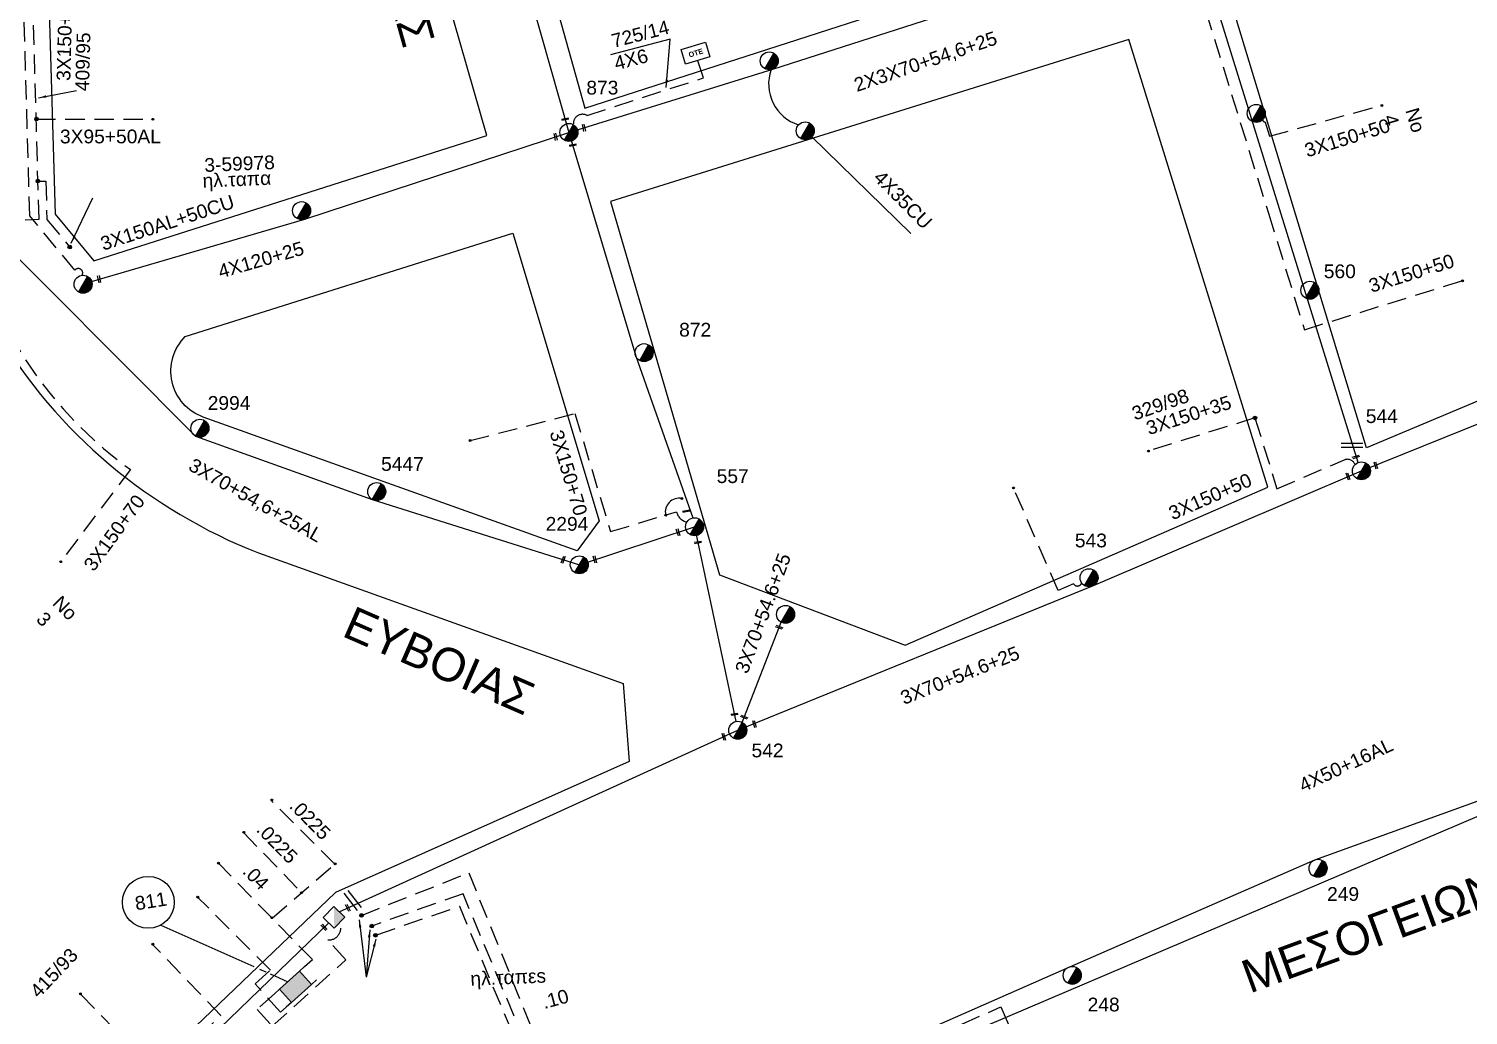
# Model space of a CAD drawing. Header units: millimetres. Extents: x 1421 to 13344, y 800 to 1949.
# Drawn here: x 12153 to 12341.5, y 1485.8 to 1615 of the extents above; entities that cross this region are included whole.
import ezdxf

# ---------------------------------------------------------------- set-up
doc = ezdxf.new("R2010")
doc.units = ezdxf.units.MM
doc.linetypes.add('DASHED', pattern=[19.05, 12.7, -6.35])
for name, color, linetype in [('Link Box 4 Διευθύνσεων', 7, 'Continuous'), ('Pillar OTE', 7, 'Continuous'), ('Άγνωστα', 7, 'Continuous'), ('Γυμνά εναέρια ΧΤ (3Φ)   4x35CU', 7, 'Continuous'), ('Γυμνά εναέρια ΧΤ και ΦΟΠ (3Φ)   4x50+16AL', 7, 'Continuous'), ('Εναέρια παροχή ΧΤ 4x16', 7, 'SYN_LINE'), ('Επιγραφές - Σχήματα', 7, 'Continuous'), ('Καλωδια Χ.Τ. 3x50+35', 7, 'Continuous'), ('Καλωδια ΧΤ  3X95+50', 7, 'Continuous'), ('Καλώδια ΧΤ   3x150+50CU', 7, 'DASHED'), ('Καλώδια ΧΤ   3x150+70AL', 7, 'DASHED'), ('Καλώδια ΧΤ   3x150AL+50CU', 7, 'DASHED'), ('Μηχανική τομή', 7, 'Continuous'), ('Στύλος ΦΜ', 7, 'Continuous'), ('Στύλος ΦΜ @ 1', 7, 'Continuous'), ('Συνδέσεις', 7, 'Continuous'), ('Συνεστραμμένα ΧΤ   3x70+54.6+25 AL', 7, 'SYN_LINE'), ('Συνεστραμμένα ΧΤ   4x120+25 AL', 7, 'SYN_LINE'), ('Τομή', 7, 'Continuous'), ('Υπόβαθρο ΔΕΗ', 7, 'Continuous'), ('Υπόγεια Καλώδια Δικτύου ΧΤ   .04', 7, 'DASHED'), ('Υπόγεια Καλώδια Δικτύου ΧΤ   .10', 7, 'DASHED'), ('Υπόγεια Καλώδια Δικτύου ΧΤ   .15', 7, 'DASHED'), ('Υπόγεια καλώδια Παροχών ΧΤ   .0225', 7, 'DASHED'), ('Υπόγεια καλώδια Παροχών ΧΤ   4x6', 7, 'DASHED')]:
    doc.layers.add(name, color=color, linetype=linetype)
doc.styles.add('arial', font='ARIAL.TTF')
doc.styles.get("Standard").update_dxf_attribs({"font": 'ARIAL.TTF'})
doc.linetypes.add('SYN_LINE', pattern='A,0.5,-0.0001,["/\\/\\/\\/",Standard,S=0.1,R=0,X=0,Y=-0.05],-0.25', length=0.7501)
doc.dimstyles.new('ISO-25', dxfattribs={"dimtxt": 2.5, "dimasz": 2.5, "dimexe": 1.25, "dimexo": 0.625, "dimtad": 1, "dimtxsty": 'Standard', "dimcen": 2.5, "dimadec": 0, "dimazin": 0, "dimtfac": 1, "dimtmove": 0, "dimatfit": 3, "dimfxl": 1, "dimarcsym": 0})

# ---------------------------------------------------------------- blocks, each defined once
blk = doc.blocks.new('LINK BOX 4 ΑΝΑΧΩΡΗΣΕΩΝ')
at = {"layer": 'Link Box 4 Διευθύνσεων', "ltscale": 40}
blk.add_hatch(color=256, dxfattribs=at).paths.add_polyline_path([(-3.54, 0), (-3.54, -4.67), (3.54, -4.67), (3.54, 0)])
for p, q in [((-3.54, 0), (-5.33, 0)), ((5.33, 0), (3.54, 0)), ((-3.54, -4.67), (-5.33, -4.67)), ((5.33, -4.67), (3.54, -4.67))]:
    blk.add_line(p, q, dxfattribs=at)
blk.add_lwpolyline([(-3.54, -4.67), (-3.54, 0), (3.54, 0), (3.54, -4.67)], close=True, dxfattribs=at)
blk = doc.blocks.new('ΥΠΑΡΧΩΝ ΤΣΙΜΕΝΤΕΝΙΟΣ ΣΤΥΛΟΣ')
at = {"layer": 'Στύλος ΦΜ'}
blk.add_hatch(color=7, dxfattribs=at).paths.add_polyline_path([(-1.29, -2.28, 0.574793), (2.62, 0, 0.268822), (1.3, 2.27)])
at = {"layer": 'Στύλος ΦΜ', "color": 7}
blk.add_line((-1.29, -2.28), (1.3, 2.27), dxfattribs=at)
blk.add_circle((0, 0), 2.62, dxfattribs=at)
at = {"layer": 'Στύλος ΦΜ', "flags": 4}
for tag, p in [('ΑΡΙΘΜΟΣ', (-4.68, 8.05)), ('ΤΥΠΟΣ', (-4.91, 3.03))]:
    blk.add_attdef(tag, p, '', height=4, dxfattribs=at)
blk = doc.blocks.new('TETRAGWNOS STYLOS')
at = {"layer": 'Επιγραφές - Σχήματα', "ltscale": 20}
h = blk.add_hatch(color=256, dxfattribs=at)
h.dxf.hatch_style = 1
h.paths.add_polyline_path([(1780.49, 599.68), (1778.49, 597.68), (1780.49, 597.68)])
blk.add_lwpolyline([(1778.49, 599.68), (1780.49, 599.68), (1780.49, 597.68), (1778.49, 597.68)], close=True, dxfattribs=at)
blk = doc.blocks.new('ΜΗΧΑΝΙΚΗ ΤΟΜΗ')
at = {"layer": 'Μηχανική τομή', "ltscale": 40}
for p, q in [((-1.89, 0.78), (1.89, 0.78)), ((1.89, 0), (-1.89, 0))]:
    blk.add_line(p, q, dxfattribs=at)
blk = doc.blocks.new('_ΣΥΝΔΕΣΗ')
at = {"layer": 'Συνδέσεις', "linetype": 'SYN_LINE', "ltscale": 40}
blk.add_hatch(color=256, dxfattribs=at).paths.add_polyline_path([(0.5, -0.01, 1), (-0.5, -0.01, 1)])
at = {"layer": 'Συνδέσεις'}
blk.add_circle((0, -0.01), 0.5, dxfattribs=at)
blk = doc.blocks.new('ΤΟΜΗ')
at = {"layer": 'Τομή', "ltscale": 40}
for p, q in [((-5.68, 0), (5.68, 0)), ((5.68, -2.33), (-5.68, -2.33))]:
    blk.add_line(p, q, dxfattribs=at)
blk = doc.blocks.new('PILLAR ΟΤΕ')
at = {"layer": 'Pillar OTE', "ltscale": 40}
blk.add_lwpolyline([(-3.31, 2.02), (3.39, 2.02), (3.39, -1.99), (-3.31, -1.99)], close=True, dxfattribs=at)
at = {"layer": 'Pillar OTE', "insert": (-1.81, 0.71), "char_height": 1.3575, "width": 109.961, "attachment_point": 1}
blk.add_mtext('{\\fArial|b1|i0|c161|p34;OTE}', dxfattribs=at)

msp = doc.modelspace()

# ---------------------------------------------------------------- linework, layer by layer
at = {"layer": 'Άγνωστα', "color": 62, "linetype": 'DASHED', "ltscale": 0.2}
msp.add_lwpolyline([(12313.56535, 1564.04524), (12299.64464, 1559.72458)], dxfattribs=at)
msp.add_lwpolyline([(12290.87045, 1542.44037, -0.656963491), (12289.82729, 1542.30627), (12287.80993, 1541.42747), (12281.95381, 1554.87073)], format="xyb", dxfattribs=at)
at = {"layer": 'Άγνωστα', "color": 30, "linetype": 'DASHED', "ltscale": 0.2}
msp.add_lwpolyline([(12165.95156, 1474.40182, 0.768785498), (12167.1451, 1475.18242), (12178.19263, 1485.77082), (12169.34915, 1495.00509)], format="xyb", dxfattribs=at)
at = {"layer": 'Άγνωστα', "color": 151, "linetype": 'SYN_LINE', "ltscale": 8}
msp.add_arc((12255.49574, 1607.77833), 5.5986, 160.3283951, 252.5561043, dxfattribs=at)
at = {"layer": 'Γυμνά εναέρια ΧΤ (3Φ)   4x35CU', "color": 151, "linetype": 'SYN_LINE', "ltscale": 20}
msp.add_lwpolyline([(12255.566, 1600.85888), (12268.49393, 1588.20539)], dxfattribs=at)
at = {"layer": 'Γυμνά εναέρια ΧΤ και ΦΟΠ (3Φ)   4x50+16AL', "color": 30, "linetype": 'Continuous', "ltscale": 0.2}
for points in [[(12231.12834, 1465.25951), (12248.08785, 1473.98552), (12289.31261, 1492.16291), (12321.40828, 1506.15479), (12346.41615, 1515.19681)], [(12143.22593, 1451.68306), (12166.35001, 1472.8103), (12192.31224, 1497.90496)]]:
    msp.add_lwpolyline(points, dxfattribs=at)
at = {"layer": 'Καλωδια Χ.Τ. 3x50+35', "color": 30, "linetype": 'DASHED', "ltscale": 0.2}
msp.add_lwpolyline([(12159.87043, 1488.51365), (12170.07791, 1477.99334)], dxfattribs=at)
at = {"layer": 'Καλωδια ΧΤ  3X95+50', "color": 1, "linetype": 'DASHED', "ltscale": 0.2}
msp.add_lwpolyline([(12154.0161, 1603.19589), (12169.17317, 1603.16201)], dxfattribs=at)
at = {"layer": 'Καλώδια ΧΤ   3x150+50CU', "color": 2, "linetype": 'DASHED', "ltscale": 0.2}
msp.add_lwpolyline([(12260.65035, 1808.37356, 0.617855335), (12256.71413, 1803.80399), (12257.24692, 1786.44049, 0.305282841), (12258.61207, 1783.33995), (12259.05852, 1770.12652, 0.134552215), (12260.52079, 1767.73035), (12267.84657, 1739.83959), (12280.81375, 1702.18791, 0.203006281), (12281.41775, 1700.76829), (12286.13588, 1679.5589), (12292.68056, 1659.19094), (12302.55487, 1628.57477, 0.608622879), (12307.66368, 1626.47101), (12310.21, 1618.26357), (12307.1257, 1617.30668), (12315.33585, 1590.84325), (12320.03938, 1575.60261), (12340.69605, 1582.02499)], format="xyb", dxfattribs=at)
at = {"layer": 'Καλώδια ΧΤ   3x150+50CU', "color": 151, "linetype": 'DASHED', "ltscale": 0.2}
for points in [[(12160.02397, 1582.72926, 0.913197862), (12159.092, 1583.41056), (12153.17703, 1590.50224), (12152.2717, 1622.29859), (12156.17099, 1632.21301), (12135.0114, 1638.34989), (12132.37672, 1628.8364)], [(12227.73483, 1462.39711, 0.978410524), (12232.68778, 1464.76454), (12246.1765, 1471.68631, 0.846387547), (12250.77782, 1473.89293), (12280.28349, 1486.90298), (12284.06068, 1478.33661)]]:
    msp.add_lwpolyline(points, format="xyb", dxfattribs=at)
at = {"layer": 'Καλώδια ΧΤ   3x150+50CU', "color": 1, "linetype": 'DASHED', "ltscale": 0.2}
for points in [[(12144.94, 1589.72312), (12154.38963, 1590.07694), (12153.47819, 1622.0876), (12157.14414, 1631.40871), (12176.33342, 1623.86167)], [(12154.24771, 1595.06128), (12155.27758, 1595.06151), (12155.42111, 1590.02055), (12158.38703, 1586.4646)]]:
    msp.add_lwpolyline(points, dxfattribs=at)
at = {"layer": 'Καλώδια ΧΤ   3x150+50CU', "color": 27, "linetype": 'DASHED', "ltscale": 0.2}
msp.add_lwpolyline([(12314.52885, 1603.0648, 0.207683988), (12314.90365, 1602.7897), (12315.46733, 1600.93251), (12330.15643, 1604.99522)], format="xyb", dxfattribs=at)
at = {"layer": 'Καλώδια ΧΤ   3x150+50CU', "color": 62, "linetype": 'DASHED', "ltscale": 0.2}
msp.add_lwpolyline([(12313.56535, 1564.04524), (12316.44501, 1554.76726), (12325.36088, 1558.58722, -0.373458585), (12326.66202, 1557.94555)], format="xyb", dxfattribs=at)
at = {"layer": 'Καλώδια ΧΤ   3x150+50CU', "color": 133, "linetype": 'DASHED', "ltscale": 0.2}
msp.add_lwpolyline([(12198.59838, 1496.33736), (12209.41128, 1500.09059), (12222.64422, 1468.40617), (12221.63298, 1467.95788, 0.768063866), (12213.85196, 1455.96206)], format="xyb", dxfattribs=at)
at = {"layer": 'Καλώδια ΧΤ   3x150+50CU', "color": 5, "linetype": 'DASHED', "ltscale": 0.2}
msp.add_lwpolyline([(12185.19256, 1488.60527), (12182.93838, 1486.57196), (12184.9262, 1484.36821), (12194.56964, 1493.06677), (12192.21604, 1495.67602, 0.581504771), (12193.72612, 1497.93603)], format="xyb", dxfattribs=at)
at = {"layer": 'Καλώδια ΧΤ   3x150+70AL', "color": 1, "linetype": 'DASHED', "ltscale": 0.2}
msp.add_lwpolyline([(12149.27196, 1577.49136, -0.780425774), (12150.64542, 1574.88842, 0.108589866), (12166.35053, 1557.29134), (12157.22452, 1545.21817)], format="xyb", dxfattribs=at)
at = {"layer": 'Καλώδια ΧΤ   3x150+70AL', "color": 30, "linetype": 'DASHED', "ltscale": 0.2}
msp.add_lwpolyline([(12210.82758, 1561.08687), (12224.54578, 1564.61035), (12229.19948, 1549.15144), (12237.82276, 1551.74737, 0.269302182), (12239.19186, 1550.39996)], format="xyb", dxfattribs=at)
at = {"layer": 'Συνεστραμμένα ΧΤ   3x70+54.6+25 AL', "color": 30, "ltscale": 20}
msp.add_lwpolyline([(12203.35224, 1678.07245), (12214.04325, 1635.5919), (12223.76144, 1601.43158), (12232.5126, 1572.14172), (12239.97797, 1550.95089)], dxfattribs=at)
at = {"layer": 'Συνεστραμμένα ΧΤ   3x70+54.6+25 AL', "color": 27, "ltscale": 20}
msp.add_lwpolyline([(12327.08919, 1558.2193), (12305.57712, 1627.66818)], dxfattribs=at)
at = {"layer": 'Συνεστραμμένα ΧΤ   3x70+54.6+25 AL', "color": 62, "linetype": 'SYN_LINE', "ltscale": 20}
for points in [[(12145.52812, 1591.08868), (12174.8673, 1561.67347), (12198.01126, 1553.37329), (12225.11972, 1544.80316), (12240.20445, 1549.79337), (12245.62108, 1524.28861)], [(12193.69504, 1499.3499), (12245.86801, 1523.13525), (12292.42676, 1542.08652), (12327.49843, 1557.11279), (12357.49366, 1569.22982), (12387.68601, 1582.32812), (12407.76886, 1591.27906)]]:
    msp.add_lwpolyline(points, dxfattribs=at)
at = {"layer": 'Συνεστραμμένα ΧΤ   3x70+54.6+25 AL', "color": 62, "linetype": 'SYN_LINE', "ltscale": 15}
msp.add_lwpolyline([(12246.45131, 1524.15843), (12251.54108, 1537.29398)], dxfattribs=at)
at = {"layer": 'Συνεστραμμένα ΧΤ   4x120+25 AL', "color": 151, "linetype": 'SYN_LINE', "ltscale": 20}
msp.add_lwpolyline([(12161.27487, 1581.9161), (12189.16285, 1590.0869), (12223.76144, 1601.43158), (12250.43375, 1609.72826), (12275.87678, 1617.90609), (12304.49628, 1627.36575)], dxfattribs=at)
at = {"layer": 'Υπόβαθρο ΔΕΗ'}
for points in [[(12225.82963, 1604.60882), (12293.53816, 1626.50235), (12275.19184, 1687.88461), (12208.22461, 1667.66947), (12225.82963, 1604.60882)], [(12161.58342, 1584.63263), (12213.00945, 1601.03842), (12194.89117, 1664.05631), (12169.29112, 1656.61157), (12155.60555, 1621.8143), (12156.49035, 1590.73891), (12161.58342, 1584.63263)], [(12310.72509, 1617.63352), (12384.39844, 1640.58737), (12396.7008, 1588.94246), (12328.17749, 1560.13246), (12310.72509, 1617.63352)], [(12243.46711, 1543.47135), (12267.7819, 1534.29602), (12315.2446, 1554.97161), (12297.04913, 1613.59564), (12229.19401, 1592.40859), (12243.46711, 1543.47135)], [(12237.02691, 1613.63679), (12229.19663, 1611.59017)], [(12290.81638, 1399.06204), (12437.29065, 1465.36327), (12407.63351, 1539.50441), (12268.17264, 1480.0393), (12290.81638, 1399.06204)], [(12170.32433, 1497.62076), (12182.49322, 1492.19388)], [(12183.24506, 1491.85859), (12184.08627, 1491.48344)], [(12184.64497, 1491.23428), (12185.12496, 1491.02022)], [(12185.27554, 1490.95307), (12186.96173, 1490.20109)]]:
    msp.add_lwpolyline(points, dxfattribs=at)
msp.add_lwpolyline([(12026.70413, 1536.66576), (12088.6361, 1595.38605), (12123.15905, 1627.87195), (12142.24188, 1622.61404, 0.152654007), (12148.82048, 1575.31244, 0.16543394), (12183.13375, 1546.35775), (12230.87428, 1529.24743), (12231.64158, 1519.04661), (12193.21695, 1501.86641), (12126.1716, 1437.73612), (12068.77086, 1495.05908)], format="xyb", close=True, dxfattribs=at)
msp.add_lwpolyline([(12173.53757, 1574.70874), (12216.39583, 1588.22806), (12227.73649, 1550.55608), (12224.82967, 1546.63905), (12175.89132, 1564.15192, -0.551356611), (12173.53757, 1574.70874, -1.521739962)], format="xyb", dxfattribs=at)
msp.add_circle((12168.6964, 1500.60383), 3.39836, dxfattribs=at)
msp.add_arc((12238.15613, 1551.73878), 1.78069, 77.8056107, 193.3952963, dxfattribs=at)
at = {"layer": 'Υπόγεια Καλώδια Δικτύου ΧΤ   .04', "color": 5, "linetype": 'DASHED', "ltscale": 0.2}
msp.add_lwpolyline([(12189.14915, 1492.17419), (12190.17129, 1493.09618), (12190.17129, 1493.09618), (12177.83557, 1505.77474)], dxfattribs=at)
at = {"layer": 'Υπόγεια Καλώδια Δικτύου ΧΤ   .10', "color": 2, "ltscale": 0.2}
msp.add_lwpolyline([(12225.39641, 1464.58628), (12209.89375, 1501.70524), (12197.9403, 1497.4952)], dxfattribs=at)
at = {"layer": 'Υπόγεια Καλώδια Δικτύου ΧΤ   .15', "color": 6, "linetype": 'DASHED', "ltscale": 0.2}
msp.add_lwpolyline([(12196.61411, 1498.88755), (12196.61411, 1498.88755), (12210.64257, 1504.47972), (12226.56639, 1465.02408)], dxfattribs=at)
at = {"layer": 'Υπόγεια καλώδια Παροχών ΧΤ   .0225', "color": 5, "ltscale": 0.2}
for points in [[(12184.88719, 1498.52714), (12193.0929, 1505.58887), (12184.74219, 1513.98201)], [(12181.13903, 1509.75765), (12188.76455, 1501.86395)], [(12186.75586, 1486.87216), (12186.01229, 1486.20144), (12182.67185, 1489.92029), (12184.67657, 1491.72102), (12175.00898, 1501.41621)]]:
    msp.add_lwpolyline(points, dxfattribs=at)
at = {"layer": 'Υπόγεια καλώδια Παροχών ΧΤ   4x6', "linetype": 'DASHED', "ltscale": 0.2}
msp.add_lwpolyline([(12224.34474, 1602.45476, -0.612279111), (12226.1373, 1603.65733), (12241.36121, 1608.57998), (12240.63538, 1610.82471)], format="xyb", dxfattribs=at)

# ---------------------------------------------------------------- block references
at = {"layer": 'Link Box 4 Διευθύνσεων', "xscale": 0.4999999999999999, "yscale": 0.4999999999999999, "zscale": 0.4999999999999999, "rotation": 42.05102643720384}
msp.add_blockref('LINK BOX 4 ΑΝΑΧΩΡΗΣΕΩΝ', (12187.17086, 1490.38973), dxfattribs=at)
at = {"layer": 'Pillar OTE', "xscale": 0.5, "yscale": 0.5, "zscale": 0.5, "rotation": 16.80466226919112}
msp.add_blockref('PILLAR ΟΤΕ', (12240.30637, 1611.81855), dxfattribs=at)
at = {"layer": 'Επιγραφές - Σχήματα', "rotation": 46.25893517667141}
msp.add_blockref('TETRAGWNOS STYLOS', (11395.19456, -200.93029), dxfattribs=at)
at = {"layer": 'Μηχανική τομή'}
for p, xscale, yscale, zscale, rotation in [((12223.29197, 1603.08774), 0.2500000000001927, 0.2500000000001927, 0.2500000000001927, 11.16883176046481), ((12225.81437, 1602.07017), 0.249999999999919, 0.249999999999919, 0.249999999999919, 102.72345310683), ((12222.09905, 1600.88649), 0.249999999999919, 0.249999999999919, 0.249999999999919, 102.72345310683), ((12224.28767, 1599.67026), 0.2500000000001927, 0.2500000000001927, 0.2500000000001927, 11.16883176046481), ((12162.34908, 1582.23083), 0.249999999999919, 0.249999999999919, 0.249999999999919, 102.72345310683), ((12326.80733, 1558.84587), 0.25, 0.25, 0.25, 17.93393506044018), ((12325.83694, 1556.4207), 0.2499999999999189, 0.2499999999999189, 0.2499999999999189, 107.158765802302), ((12329.48487, 1557.8613), 0.2499999999999189, 0.2499999999999189, 0.2499999999999189, 107.158765802302), ((12239.11024, 1551.74368), 0.2500000000001927, 0.2500000000001927, 0.2500000000001927, 11.16883176046481), ((12238.1425, 1549.09598), 0.249999999999919, 0.249999999999919, 0.249999999999919, 107.158765802302), ((12240.66136, 1547.64197), 0.25, 0.25, 0.25, 8.966967530219996), ((12223.07731, 1545.43463), 0.249999999999919, 0.249999999999919, 0.249999999999919, 68.45138536945211), ((12227.25371, 1545.50911), 0.249999999999919, 0.249999999999919, 0.249999999999919, 104.070970751715), ((12251.24732, 1536.53118), 0.25, 0.25, 0.25, 339.3171365512188), ((12245.44346, 1525.12495), 0.25, 0.25, 0.25, 8.966967530219996), ((12246.66162, 1524.76867), 0.25, 0.25, 0.25, 339.3171365512188), ((12248.14537, 1523.97424), 0.2499999999999189, 0.2499999999999189, 0.2499999999999189, 107.158765802302), ((12244.12073, 1522.30721), 0.2499999999999189, 0.2499999999999189, 0.2499999999999189, 107.158765802302), ((12194.71835, 1499.84212), 0.2500000000001928, 0.2500000000001928, 0.2500000000001928, 295.6741795948716), ((12191.61644, 1497.2561), 0.2500000000001928, 0.2500000000001928, 0.2500000000001928, 312.6268794242704)]:
    msp.add_blockref('ΜΗΧΑΝΙΚΗ ΤΟΜΗ', p, dxfattribs=dict(at, xscale=xscale, yscale=yscale, zscale=zscale, rotation=rotation))
at = {"layer": 'Στύλος ΦΜ @ 1', "ltscale": 40, "xscale": 0.4499999999998181, "yscale": 0.4499999999998181, "zscale": 0.4499999999998181}
for p in [(12249.98052, 1610.81533), (12313.72705, 1603.9275), (12254.69172, 1601.64804), (12188.76264, 1591.19459), (12160.15269, 1581.55855), (12252.12212, 1538.31845)]:
    msp.add_blockref('ΥΠΑΡΧΩΝ ΤΣΙΜΕΝΤΕΝΙΟΣ ΣΤΥΛΟΣ', p, dxfattribs=at)
at = {"layer": 'Στύλος ΦΜ @ 1', "ltscale": 40}
ref = msp.add_blockref('ΥΠΑΡΧΩΝ ΤΣΙΜΕΝΤΕΝΙΟΣ ΣΤΥΛΟΣ', (12223.75918, 1601.43287), dxfattribs=dict(at, xscale=0.4499999999998181, yscale=0.4499999999998181, zscale=0.4499999999998181))
ref.add_attrib('ΤΥΠΟΣ', '873', (12226.03457, 1606.40656), dxfattribs={"layer": 'Στύλος ΦΜ', "height": 1.8, "flags": 4})
ref = msp.add_blockref('ΥΠΑΡΧΩΝ ΤΣΙΜΕΝΤΕΝΙΟΣ ΣΤΥΛΟΣ', (12320.7544, 1580.77423), dxfattribs=dict(at, xscale=0.4499999999998181, yscale=0.4499999999998181, zscale=0.4499999999998181))
ref.add_attrib('ΤΥΠΟΣ', '560', (12322.57492, 1582.34978), dxfattribs={"layer": 'Στύλος ΦΜ', "height": 1.8, "flags": 4})
ref = msp.add_blockref('ΥΠΑΡΧΩΝ ΤΣΙΜΕΝΤΕΝΙΟΣ ΣΤΥΛΟΣ', (12233.60045, 1572.59307), dxfattribs=dict(at, xscale=0.4499999999998181, yscale=0.4499999999998181, zscale=0.4499999999998181))
ref.add_attrib('ΤΥΠΟΣ', '872', (12238.18383, 1574.70058), dxfattribs={"layer": 'Στύλος ΦΜ', "height": 1.8, "flags": 4})
ref = msp.add_blockref('ΥΠΑΡΧΩΝ ΤΣΙΜΕΝΤΕΝΙΟΣ ΣΤΥΛΟΣ', (12175.44833, 1562.69794), dxfattribs=dict(at, xscale=0.4499999999998181, yscale=0.4499999999998181, zscale=0.4499999999998181))
ref.add_attrib('ΤΥΠΟΣ', '2994', (12176.47039, 1565.1016), dxfattribs={"layer": 'Στύλος ΦΜ', "height": 1.8, "flags": 4})
ref = msp.add_blockref('ΥΠΑΡΧΩΝ ΤΣΙΜΕΝΤΕΝΙΟΣ ΣΤΥΛΟΣ', (12327.49617, 1557.11408), dxfattribs=dict(at, xscale=0.4499999999998181, yscale=0.4499999999998181, zscale=0.4499999999998181))
ref.add_attrib('ΤΥΠΟΣ', '544', (12328.07351, 1563.37797), dxfattribs={"layer": 'Στύλος ΦΜ', "height": 1.8, "flags": 4})
ref = msp.add_blockref('ΥΠΑΡΧΩΝ ΤΣΙΜΕΝΤΕΝΙΟΣ ΣΤΥΛΟΣ', (12198.59229, 1554.39776), dxfattribs=dict(at, xscale=0.4499999999998181, yscale=0.4499999999998181, zscale=0.4499999999998181))
ref.add_attrib('ΤΥΠΟΣ', '5447', (12199.16406, 1557.10902), dxfattribs={"layer": 'Στύλος ΦΜ', "height": 1.8, "flags": 4})
ref = msp.add_blockref('ΥΠΑΡΧΩΝ ΤΣΙΜΕΝΤΕΝΙΟΣ ΣΤΥΛΟΣ', (12240.20218, 1549.79466), dxfattribs=dict(at, xscale=0.4499999999998181, yscale=0.4499999999998181, zscale=0.4499999999998181))
ref.add_attrib('ΤΥΠΟΣ', '557', (12243.0955, 1555.51779), dxfattribs={"layer": 'Στύλος ΦΜ', "height": 1.8, "flags": 4})
ref = msp.add_blockref('ΥΠΑΡΧΩΝ ΤΣΙΜΕΝΤΕΝΙΟΣ ΣΤΥΛΟΣ', (12225.11745, 1544.80445), dxfattribs=dict(at, xscale=0.4499999999998181, yscale=0.4499999999998181, zscale=0.4499999999998181))
ref.add_attrib('ΤΥΠΟΣ', '2294', (12220.70741, 1549.26927), dxfattribs={"layer": 'Στύλος ΦΜ', "height": 1.8, "flags": 4})
ref = msp.add_blockref('ΥΠΑΡΧΩΝ ΤΣΙΜΕΝΤΕΝΙΟΣ ΣΤΥΛΟΣ', (12291.84065, 1543.10809), dxfattribs=dict(at, xscale=0.4499999999998181, yscale=0.4499999999998181, zscale=0.4499999999998181))
ref.add_attrib('ΤΥΠΟΣ', '543', (12289.98675, 1547.09391), dxfattribs={"layer": 'Στύλος ΦΜ', "height": 1.8, "flags": 4})
ref = msp.add_blockref('ΥΠΑΡΧΩΝ ΤΣΙΜΕΝΤΕΝΙΟΣ ΣΤΥΛΟΣ', (12245.86575, 1523.13654), dxfattribs=dict(at, xscale=0.4499999999998181, yscale=0.4499999999998181, zscale=0.4499999999998181))
ref.add_attrib('ΤΥΠΟΣ', '542', (12247.6571, 1519.59137), dxfattribs={"layer": 'Στύλος ΦΜ', "height": 1.8, "flags": 4})
ref = msp.add_blockref('ΥΠΑΡΧΩΝ ΤΣΙΜΕΝΤΕΝΙΟΣ ΣΤΥΛΟΣ', (12321.82094, 1505.05168), dxfattribs=dict(at, xscale=0.4499999999998181, yscale=0.4499999999998181, zscale=0.4499999999998181))
ref.add_attrib('ΤΥΠΟΣ', '249', (12323.00529, 1500.78884), dxfattribs={"layer": 'Στύλος ΦΜ', "height": 1.8, "flags": 4})
ref = msp.add_blockref('ΥΠΑΡΧΩΝ ΤΣΙΜΕΝΤΕΝΙΟΣ ΣΤΥΛΟΣ', (12289.64865, 1491.0341), dxfattribs=dict(at, xscale=0.4499999999998181, yscale=0.4499999999998181, zscale=0.4499999999998181))
ref.add_attrib('ΤΥΠΟΣ', '248', (12291.66038, 1486.31267), dxfattribs={"layer": 'Στύλος ΦΜ', "height": 1.8, "flags": 4})
at = {"layer": 'Συνδέσεις'}
for p, xscale, yscale, zscale in [((12330.19086, 1604.97976), 0.25, 0.25, 0.25), ((12154.06777, 1603.1959), 0.4777242751394019, 0.4777242751394019, 0.4777242751394019), ((12169.29879, 1603.15818), 0.25, 0.25, 0.25), ((12154.24771, 1595.06128), 0.4777242751394019, 0.4777242751394019, 0.4777242751394019), ((12158.41957, 1586.42559), 0.4777242751394019, 0.4777242751394019, 0.4777242751394019), ((12340.73048, 1582.00953), 0.25, 0.25, 0.25), ((12313.56535, 1564.04524), 0.4777242751394019, 0.4777242751394019, 0.4777242751394019), ((12210.82758, 1561.08687), 0.25, 0.25, 0.25), ((12299.61001, 1559.71383), 0.25, 0.25, 0.25), ((12281.95381, 1554.87073), 0.25, 0.25, 0.25), ((12238.53227, 1553.4793), 0.25, 0.25, 0.25), ((12236.42388, 1551.32625), 0.25, 0.25, 0.25), ((12157.22452, 1545.21817), 0.25, 0.25, 0.25), ((12184.87596, 1514.00821), 0.25, 0.25, 0.25), ((12181.18549, 1509.77253), 0.25, 0.25, 0.25), ((12177.89741, 1505.73528), 0.25, 0.25, 0.25), ((12193.17344, 1505.65562), 0.25, 0.25, 0.25), ((12188.75799, 1501.86438), 0.25, 0.25, 0.25), ((12175.17529, 1501.2754), 0.25, 0.25, 0.25), ((12184.85545, 1498.58677), 0.25, 0.25, 0.25), ((12196.61411, 1498.88755), 0.4777242751394019, 0.4777242751394019, 0.4777242751394019), ((12197.9403, 1497.4952), 0.4777242751394019, 0.4777242751394019, 0.4777242751394019), ((12198.42963, 1496.28824), 0.4777242751394019, 0.4777242751394019, 0.4777242751394019), ((12169.27625, 1495.10894), 0.25, 0.25, 0.25), ((12159.79752, 1488.6175), 0.25, 0.25, 0.25)]:
    msp.add_blockref('_ΣΥΝΔΕΣΗ', p, dxfattribs=dict(at, xscale=xscale, yscale=yscale, zscale=zscale))
at = {"layer": 'Τομή', "xscale": 0.25, "yscale": 0.25, "zscale": 0.25}
msp.add_blockref('ΤΟΜΗ', (12326.26811, 1560.75618), dxfattribs=at)
at = {"layer": 'Τομή', "xscale": 0.2499999999999669, "yscale": 0.2499999999999669, "zscale": 0.2499999999999669, "rotation": 308.1680509152084}
msp.add_blockref('ΤΟΜΗ', (12195.67842, 1501.02069), dxfattribs=at)

# ---------------------------------------------------------------- texts
at = {"ltscale": 40, "char_height": 4, "width": 67.4273804, "attachment_point": 1, "style": 'arial'}
for s, insert, rotation in [('{\\H1.083x;BΟΙΩΤΙΑΣ}', (12198.70186, 1640.55415), 285.6304902), ('{\\H1.083x;EYBOIAΣ}', (12195.61018, 1539.50122), 336.4463452), ('{\\H1.083x;MEΣOΓEIΩN}', (12311.38009, 1492.70617), 20.0890911)]:
    msp.add_mtext(s, dxfattribs=dict(at, insert=insert, rotation=rotation))
at = {"layer": 'Άγνωστα', "color": 7, "char_height": 1.8, "attachment_point": 1}
for s, gutter_width, insert, rotation in [('3X150+50', 12.5, (12156.68169, 1608.21967), 88.5652747), ('725/14', 1.89054, (12229.147, 1614.24513), 14.4666953), ('409/95', 12.5, (12159.12864, 1606.86927), 88.5652747), ('2X3X70+54,6+25', 12.5, (12260.87543, 1608.43857), 18.8177806), ('4Χ6', 1.89054, (12229.49603, 1611.31511), 14.4666953), ('3X95+50AL', 12.5, (12157.12788, 1601.80656), 0.0383322), ('3X150+50', 12.5, (12319.86977, 1599.87659), 17.2992041), ('4X120+25', 12.5, (12177.64855, 1584.03523), 16.0063512), ('3X150+50', 12.5, (12328.27383, 1582.14551), 17.2992041), ('329/98', 12.5, (12297.24472, 1565.3925), 19.1433965), ('3X150+35', 12.5, (12299.124, 1563.49417), 17.9259855), ('3X150+50', 12.5, (12302.05443, 1552.27583), 23.5957559), ('3X150+70', 12.5, (12160.09951, 1544.8787), 53.8191302), ('3X70+54.6+25', 12.5, (12245.43868, 1531.04271), 69.649235), ('3X70+54.6+25', 12.5, (12266.94301, 1528.11646), 21.7262597), ('811', 12.5, (12166.81131, 1501.31905), 9.0165632), ('415/93', 12.5, (12153.04175, 1489.18629), 46.658001)]:
    msp.add_mtext_dynamic_manual_height_columns(s, width=1.8, gutter_width=gutter_width, heights=[0.04535], dxfattribs=dict(at, insert=insert, rotation=rotation))
at = {"layer": 'Άγνωστα', "color": 7}
note = msp.add_mtext_dynamic_manual_height_columns('3-59978\\P', width=1.8, gutter_width=12.5, heights=[0.04535, 0], dxfattribs=dict(at, insert=(12161.70309, 1597.44957), char_height=1.8, attachment_point=1, rotation=2.4309439))
for column, words in zip(note.columns.linked_columns, ['\\P']):
    column.text = words
note = msp.add_mtext_dynamic_manual_height_columns('ηλ.ταπα\\P', width=1.8, gutter_width=12.5, heights=[0.04535, 0], dxfattribs=dict(at, insert=(12161.47015, 1595.40099), char_height=1.8, attachment_point=1, rotation=2.4309439))
for column, words in zip(note.columns.linked_columns, ['\\P']):
    column.text = words
note = msp.add_mtext_dynamic_manual_height_columns('No ', width=1.8, gutter_width=1.93743, heights=[0.04535, 0], dxfattribs=dict(at, insert=(12154.69359, 1543.59401), char_height=1.8, attachment_point=1, rotation=314.6575577))
for column, words in zip(note.columns.linked_columns, ['3']):
    column.text = words
note = msp.add_mtext_dynamic_manual_height_columns('ηλ.ταπεs^J', width=1.8, gutter_width=12.5, heights=[0.04535, 0], dxfattribs=dict(at, insert=(12196.52832, 1490.86942), char_height=1.8, attachment_point=1, rotation=2.4309439))
for column, words in zip(note.columns.linked_columns, ['\\P\\P']):
    column.text = words
at = {"layer": 'Γυμνά εναέρια ΧΤ (3Φ)   4x35CU', "color": 7, "insert": (12264.79381, 1596.64129), "char_height": 1.8, "attachment_point": 1, "rotation": 314.6575577}
msp.add_mtext_dynamic_manual_height_columns('4X35CU', width=1.8, gutter_width=12.5, heights=[0.04535], dxfattribs=at)
at = {"layer": 'Γυμνά εναέρια ΧΤ και ΦΟΠ (3Φ)   4x50+16AL', "color": 7, "insert": (12319.10892, 1516.61782), "char_height": 1.8, "attachment_point": 1, "rotation": 25.0656319}
msp.add_mtext_dynamic_manual_height_columns('4X50+16AL', width=1.8, gutter_width=12.5, heights=[0.04535], dxfattribs=at)
at = {"layer": 'Εναέρια παροχή ΧΤ 4x16', "color": 7}
note = msp.add_mtext_dynamic_manual_height_columns('Νο ', width=1.8, gutter_width=2.31233, heights=[0.04535, 0], dxfattribs=dict(at, insert=(12333.78677, 1608.7924), char_height=1.8, attachment_point=1, rotation=286.6108582))
for column, words in zip(note.columns.linked_columns, ['4']):
    column.text = words
at = {"layer": 'Καλώδια ΧΤ   3x150+70AL', "color": 7, "insert": (12222.93752, 1562.63905), "char_height": 1.8, "attachment_point": 1, "rotation": 286.5787818}
msp.add_mtext_dynamic_manual_height_columns('3X150+70', width=1.8, gutter_width=12.5, heights=[0.04535], dxfattribs=at)
at = {"layer": 'Καλώδια ΧΤ   3x150AL+50CU', "color": 7, "insert": (12162.23459, 1587.64988), "char_height": 1.8, "attachment_point": 1, "rotation": 18.0832586}
msp.add_mtext_dynamic_manual_height_columns('3X150AL+50CU', width=1.8, gutter_width=12.5, heights=[0.04535], dxfattribs=at)
at = {"layer": 'Συνεστραμμένα ΧΤ   3x70+54.6+25 AL', "color": 7, "insert": (12174.6889, 1558.87622), "char_height": 1.8, "attachment_point": 1, "rotation": 330.5124179}
msp.add_mtext_dynamic_manual_height_columns('3X70+54,6+25AL', width=1.8, gutter_width=12.5, heights=[0.04535], dxfattribs=at)
at = {"layer": 'Υπόγεια Καλώδια Δικτύου ΧΤ   .04', "color": 7, "insert": (12182.18785, 1505.78814), "char_height": 1.8, "attachment_point": 1, "rotation": 314.6575577}
msp.add_mtext_dynamic_manual_height_columns('.04', width=1.8, gutter_width=12.5, heights=[0.04535], dxfattribs=at)
at = {"layer": 'Υπόγεια Καλώδια Δικτύου ΧΤ   .10', "color": 7, "insert": (12220.04916, 1488.35056), "char_height": 1.8, "attachment_point": 1, "rotation": 15.3301745}
msp.add_mtext_dynamic_manual_height_columns('.10', width=1.8, gutter_width=12.5, heights=[0.04535], dxfattribs=at)
at = {"layer": 'Υπόγεια καλώδια Παροχών ΧΤ   .0225', "color": 7, "char_height": 1.8, "attachment_point": 1, "rotation": 314.6575577}
for insert in [(12188.31693, 1514.35965), (12183.99498, 1511.25199)]:
    msp.add_mtext_dynamic_manual_height_columns('.0225', width=1.8, gutter_width=12.5, heights=[0.04535], dxfattribs=dict(at, insert=insert))

# ---------------------------------------------------------------- leaders
at = {"layer": 'Επιγραφές - Σχήματα', "ltscale": 40}
for points in [[(12236.47277, 1607.3284), (12237.02691, 1613.63679)], [(12154.32514, 1605.9579), (12159.30766, 1606.91878)], [(12158.61061, 1586.93589), (12161.41268, 1592.86597)], [(12196.30971, 1498.31004), (12197.21193, 1490.79857)], [(12197.6904, 1497.00375), (12197.21193, 1490.79857)], [(12198.5004, 1495.78945), (12197.21193, 1490.79857)]]:
    msp.add_leader(points, dimstyle='ISO-25', override={"dimasz": 1, "dimtad": 0}, dxfattribs=at)

doc.saveas('drawing.dxf')
